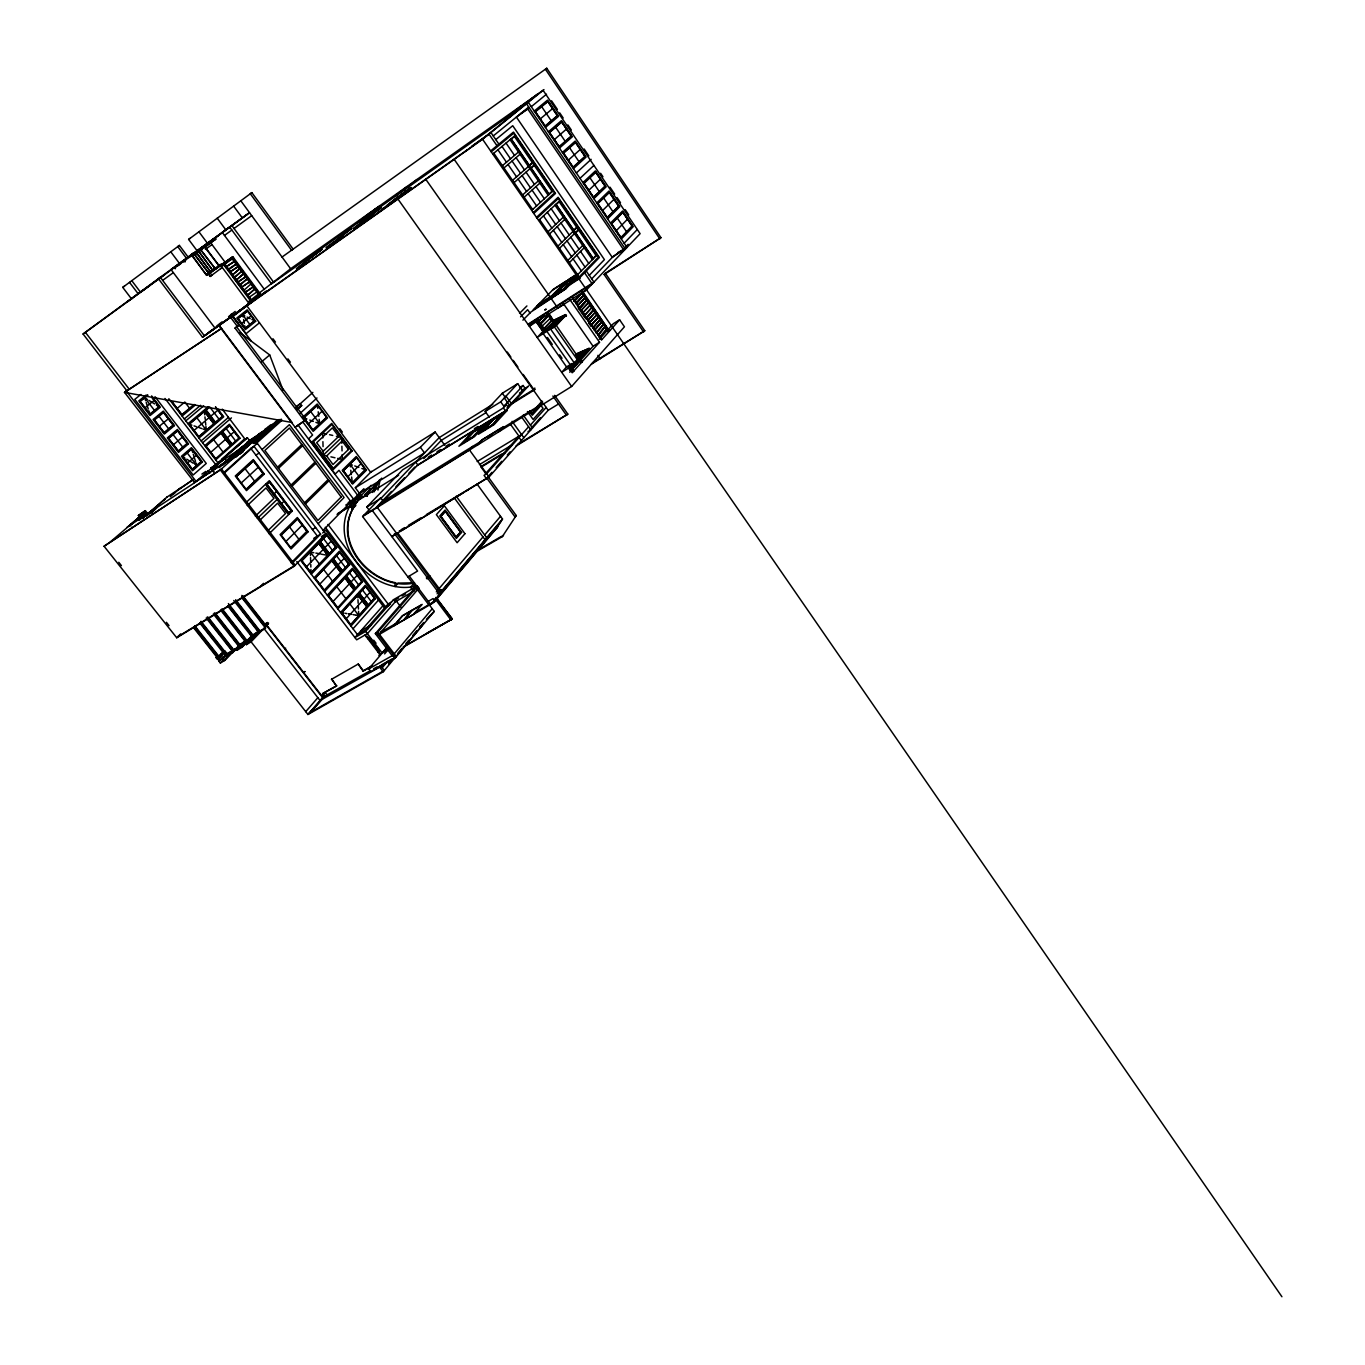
<?xml version="1.0" encoding="UTF-8"?>
<svg xmlns="http://www.w3.org/2000/svg" width="1365" height="1365" viewBox="0 0 1365 1365"><rect width="100%" height="100%" fill="white"/><g stroke="black" fill="none" stroke-linecap="round" stroke-linejoin="round"><path stroke-width="1.5" d="M377.951 490.052L379.948 480.719M414.226 582.974C375.426 591.608 332.002 546.239 352.853 508.531M395.44 582.701C363.755 577.054 335.602 539.004 353.313 508.104M322.976 694.819L322.652 695.877L323.266 694.478M374.129 491.861L379.624 479.644M351.795 510.186L355.583 500.528M372.56 492.458L375.273 485.531M366.963 496.007L369.949 488.465M367.048 496.297L369.898 489.114M337.053 514.4L354.917 503.378L352.221 501.484L349.901 505.477L352.597 507.371L361.981 496.126M337.667 513.581L349.884 506.04L352.835 508.582L357.715 500.494L398.648 475.225M364.319 489.438L354.013 499.965L349.781 506.142L352.835 508.565L354.934 504.965M349.884 506.04C327.737 546.051 374.266 596.607 416.325 586.012M415.335 612.424L435.026 601.18L441.27 591.369L397.522 532.742L391.823 536.582L489.062 476.982L548.201 410.285L558.524 404.006M392.659 656.326L375.358 633.616L415.165 587.786L417.553 586.387L418.901 588.196L378.412 634.981L434.087 602.289L440.468 592.342L502.508 519.024L477.068 484.08M478.842 549.327L485.002 539.721L454.494 498.14M496.399 528.545L502.508 519.024M473.467 553.337L502.303 536.633L516.226 515.526L488.124 476.812M582.104 291.701L609.268 330.876L607.22 328.743L599.9 337.565M417.229 585.943L393.461 599.713L365.666 631.398L382.2 653.084L386.141 648.221M403.648 646.959L452.225 618.942L436.049 597.324M502.303 536.633L503.514 535.199M516.226 515.526L515.032 516.96L486.827 478.142M388.615 663.8L391.311 660.609M397.915 653.153L401.941 648.375M408.715 640.304L405.985 643.546L408.425 642.181M412.793 635.442L416.871 630.579M419.601 627.354L423.679 622.491M426.409 619.249L434.241 611.401L428.627 603.91M251.092 641.823L307.944 714.492L383.207 671.785L422.382 625.102L420.01 626.45M387.592 646.754L368.755 668.884L370.905 671.529L395.236 657.896L434.241 611.401M382.234 667.724L387.626 661.343M368.755 668.884L393.086 655.217L432.244 608.722M394.468 533.561L438.728 592.837L441.407 589.68M438.882 594.799L483.466 542.093M485.138 540.113L501.006 521.379M431.476 603.825L436.442 597.955M443.028 590.175L446.969 585.517M449.631 582.377L454.972 576.047M457.65 572.89L475.037 552.33M479.371 547.194L488.653 536.24M383.207 671.785L379.368 666.785L380.494 665.455L384.316 670.454L310.947 712.086M435.742 599.73L480.344 546.973M482.033 544.976L497.901 526.207M434.087 602.289L497.611 527.112M436.305 591.881L482.971 536.974M484.66 534.995L500.528 516.311M384.589 653.92L388.684 649.092M437.107 593.86L439.786 590.687M413.544 614.131L422.177 604.388L402.402 615.717L393.393 626.194M378.89 655.507L379.794 654.432L365.001 635.049M404.518 619.3L412.23 610.292M378.088 652.18L379.112 650.968L368.806 637.455L367.765 638.649M363.346 670.744L358.21 664.055L363.056 671.085L371.826 665.984M403.904 619.642L411.599 610.65M394.912 624.778L402.658 615.769L421.222 605.139M336.49 686.015L331.661 679.053L336.49 686.015L322.891 693.471L324.938 696.099L307.944 714.492L322.891 697.242L369.864 670.915M591.25 364.267L644.775 330.722L605.343 273.256L660.967 237.681L546.751 68.25L282.026 257.047M417.553 586.387L377.013 633.138L395.577 657.503L379.368 666.785M515.833 446.167L567.823 414.107L554.582 395.355M305.726 711.643L317.857 697.686M324.904 692.516L327.242 694.802M366.383 636.858L366.963 636.175L380.374 653.767M366.417 628.702L388.121 603.995L391.601 601.965M382.882 605.838L354.934 637.574L365.666 631.398M429.105 605.224L362.612 516.533L571.645 386.466L624.436 326.798L619.608 319.802L613.26 323.744L599.286 339.322M353.023 628.787L378.514 600.071M426.324 514.605L486.384 478.586L491.963 472.307M496.143 467.598L501.723 461.302M507.302 455.023L510.083 451.883M540.472 417.724L529.961 429.548L532.486 428.013L523.29 415.148M350.942 626.074L367.868 607.084L357.664 593.656L340.567 612.493M528.579 426.767L486.708 473.74L484.046 475.344L486.384 478.586M530.422 425.112L546.171 407.435M374.249 598.279L368.328 604.917L359.507 593.28L365.462 586.711M485.428 473.774L518.99 436.169L510.681 424.583M539.67 406.975L532.299 415.216L529.927 411.906M582.19 292.537C565.4 309.428 579.289 297.928 581.507 292.98L608.193 331.558L602.528 322.362M568.642 365.922L572.686 371.672L569.171 366.281M579.204 360.036L580.927 362.493L582.377 361.401L578.862 356.333M609.2 330.978L582.94 291.888M304.822 671.546L304.071 671.802M569.785 299.413L599.508 342.24L572.191 372.764L568.147 366.997M619.608 319.802L601.521 339.987L573.061 298.952M581.626 362.066L555.896 324.904L550.197 328.504L574.682 363.482L576.286 361.708L570.604 365.223L546.188 330.364L551.852 326.764M578.538 359.848L586.694 350.088L578.811 358.449M580.927 362.493L581.951 361.862L580.261 359.387L578.402 360.053L588.059 349.508L572.788 367.322M346.232 618.772L362.322 600.89M363.926 599.099L369.864 592.495M536.479 407.35L542.093 401.105M578.675 360.445L588.059 349.508M599.235 337.428L606.828 328.982L608.483 331.388M574.682 363.482L580.381 359.951L571.73 369.198L579.903 359.609M599.491 337.82L607.084 329.375M573.061 367.714L580.176 359.985M532.026 413.783L538.578 406.48M542.639 401.89L539.26 405.644L501.74 428.61M571.56 369.676L570.502 370.853L568.574 368.089M538.851 406.599L532.094 414.141L529.688 410.763M569.734 372.236L593.058 346.249L599.508 342.24M577.344 357.272L581.524 352.818M570.604 365.223L572.225 363.431L566.56 366.929L561.697 372.304L578.777 361.742L554.224 326.644L537.179 337.445L542.195 332.207L566.56 366.929M577.634 357.135L582.889 352.238M597.87 335.363L605.224 326.559M578.351 357.323L584.237 351.658M598.211 335.142L605.565 326.337L597.955 334.766M578.658 357.152L583.964 351.266M579.954 356.231L583.708 351.368M574.955 361.964L585.602 351.078M578.265 359.439L586.694 350.088M596.198 332.941L603.91 323.932L596.539 332.736M576.098 354.32L576.815 355.361L576.968 353.603L575.501 354.729L576.815 354.456M576.968 356.094L579.937 353.518M577.071 356.896L581.012 352.545M577.361 356.743L581.251 352.426M595.925 332.565L603.825 324.529M337.786 608.875L354.934 590.072L344.68 576.559L327.344 595.208M594.253 330.142L602.238 321.526L594.594 329.921M594.526 330.535L601.897 321.748M593.178 327.89L600.498 319.717M592.837 328.112L600.583 319.12L592.581 327.719M498.669 431.647L502.559 427.399L492.765 433.405L487.902 438.387M499.351 431.238L503.566 426.614L482.033 439.803L477.204 445.058M590.891 325.297L598.911 316.714L591.233 325.075M591.164 325.689L598.57 316.936M589.202 322.874L597.239 314.308L589.561 322.652M333.06 601.521L349.355 583.828M350.976 582.053L356.999 575.518M477.887 444.632L482.357 439.769L492.082 433.814M534.841 388.052L533.698 389.298L523.17 374.454M525.235 388.325L507.183 407.845L511.295 403.392L506.006 396.14L517.693 383.667L522.846 390.902L519.434 393.018M587.786 320.826L595.567 311.903L587.53 320.451M285.37 648.494L285.677 648.153M492.407 424.805L502.03 414.397L493.328 419.755L483.329 430.436L492.526 424.788L503.327 413.39L492.901 419.823L482.34 431.204L492.85 424.737M379.845 504.709L469.424 449.904L472.614 446.44M528.545 385.885L504.999 411.394L417.298 465.499M593.229 309.906C591.182 313.882 577.668 328.01 593.57 309.701M440.468 592.342L377.286 507.388L417.809 464.953L415.711 462.121L503.378 407.913L506.381 404.671L508.48 407.606M489.387 417.298L485.189 411.479L500.716 401.839L506.006 396.14M482.852 426.17L472.785 436.868L463.827 442.448L473.928 431.715L482.528 426.426M500.716 401.839L503.873 406.224L523.102 385.493L525.15 388.377M585.841 318.011L593.911 309.48M352.579 569.7L346.539 576.201L355.412 587.906M643.632 332.036L604.149 274.519L660.967 237.681M324.563 591.557L341.933 572.959L331.627 559.377L314.052 577.839M584.152 315.588L592.239 307.074L584.425 315.963M582.463 313.148L590.567 304.651L582.804 312.926M348.502 564.308L342.427 570.792L333.504 559.036L339.629 552.603M580.773 310.725L588.895 302.228L581.115 310.503M587.223 299.805C569.973 317.226 584.817 304.566 586.54 300.249M579.357 308.661L586.882 300.027L579.084 308.285M319.802 584.186L336.319 566.68M337.974 564.922L344.065 558.456M485.189 411.479L502.337 393.239L517.693 383.667M577.395 305.845L585.551 297.382L577.736 305.624M324.358 696.594L322.601 697.583L266.755 625.818L265.987 626.262L265.305 626.979L267.062 625.494L322.891 697.242M559.565 318.83L549.105 329.665L560.657 318.318M561.971 317.175L551.341 328.248M551.221 329.016L550.709 328.061L551.221 329.016L563.062 316.663M576.32 303.576L583.793 295.574M556.749 324.938L564.666 315.929L553.115 327.805L563.318 316.544M575.979 303.781L583.862 294.959L575.706 303.405M555.094 325.979L564.666 315.929M604.149 274.519L605.343 273.256M556.408 325.16L564.939 316.322M244.437 641.175L237.271 650.047L241.844 647.351L250.87 637.916L245.563 641.055M542.946 332.309L555.299 320.297M257.576 631.586L257.285 633.531M391.499 491.417L375.494 508.155L363.772 515.339M395.867 486.844L404.603 477.716M408.971 473.143L414.789 467.052M543.219 332.702L555.06 320.4M241.844 647.351L256.876 632.456L257.576 633.36L252.252 636.517L249.641 633.155M265.936 623.515L267.301 622.559L268.257 623.788L266.806 624.624L265.936 623.515L267.199 624.419M545.096 331.507L549.481 326.918M625.204 247.406L628.139 244.335M245.888 643.956L246.417 644.638L259.367 631.074L265.629 628.207L242.1 597.989M267.301 622.559L267.847 624.01M423.867 458.606L441.253 440.4L485.872 412.725M545.454 331.286L556.63 319.666L546.99 330.313M574.273 301.341L581.848 292.758M257.576 633.36L258.582 632.302L233.756 600.498M547.28 330.245L557.961 319.052M623.788 250L527.811 109.046L529.176 107.92L516.397 117.083L612.288 257.388L624.999 248.72L617.782 252.576M266.806 624.624L268.171 623.686M548.559 329.443L553.951 323.795M264.929 627.32L251.024 641.908L246.417 644.638M267.728 624.095L268.598 623.191M425.761 179.293L529.33 326.269L586.575 289.841L640.117 233.671L543.082 90.295L290.626 268.769L258.139 293.885M223.143 656.872L218.946 661.24L220.345 663.015L224.867 660.353L236.145 648.597M224.099 651.566L223.348 652.026L226.163 655.575L231.436 652.453L230.736 651.566L228.177 655.439L236.52 648.784M368.994 509.896L366.827 506.995L381.04 498.276L439.223 437.602L492.765 404.33M543.56 328.897L552.228 320.007L543.833 329.306M591.693 278.87L613.516 256.108L627.013 247.423L528.289 102.273L271.533 283.835L229.644 227.034L189.07 256.876M237.271 650.047L246.314 640.612L221.625 609.08M311.032 572.737L327.702 555.333L318.71 543.509L301.904 560.776L311.032 572.737L310.93 569.495M335.517 547.177L329.375 553.593L320.4 541.786L326.593 535.404M543.952 330.705L545.471 330.176L544.908 329.375L542.297 332.429L547.843 328.624M553.132 320.57L565.656 314.632L566.39 315.69L565.519 316.39L564.786 315.332M241.315 646.669L252.32 635.169L256.876 632.456M566.39 315.69L553.678 321.918L552.944 320.86L565.656 314.632M311.254 574.17L328.863 555.743L318.506 542.11L300.692 560.367L357.494 634.64L368.226 628.48M373.191 509.572L372.304 510.493L417.588 571.048L407.862 576.883M541.803 326.389L550.419 318.13M220.345 663.015L223.178 660.08M228.177 655.439L233.261 650.15L207.207 617.014M624.146 243.209L637.301 229.508M231.436 652.453L232.46 651.395L206.2 618.021M235.428 648.597L234.422 649.655L235.155 649.211M223.348 661.24L231.743 652.504M232.715 652.76L239.267 644.707L243.806 642.011L244.506 642.915L243.431 642.232M362.612 516.533L380.443 497.952M213.35 613.96L239.523 647.283L233.21 651.48L226.112 642.471M225.123 651.856L217.53 659.466L216.131 657.674L224.389 651.651M306.477 566.765L323.215 549.43M324.887 547.689L331.064 541.308M548.747 315.008C530.388 333.111 545.915 320.212 548.048 315.469M217.53 659.466L224.56 652.18M589.271 275.338L604.422 259.623L512.728 125.717L495.785 139.605M366.827 506.995L402.692 469.799L416.632 461.165M218.946 661.24L226.863 653.408M621.28 238.994L633.206 226.675L622.577 210.978L610.496 223.126M194.513 626.433L217.956 656.121L216.131 657.674M420.369 447.293L424.515 452.941L359.439 493.26L355.327 487.766L420.369 447.293L435.145 432.022L444.734 445.178M541.427 322.447L548.389 315.247L541.717 322.84M221.761 654.381L223.877 650.986M220.26 655.268L224.764 650.73L227.563 654.296L226.539 655.354L225.839 654.466M578.828 278.648L599.389 257.49L558.131 197.294L536.496 217.359M538.271 321.372L544.208 315.4M538.561 321.765L544.481 315.793M177.808 636.704L295.232 565.212L221.454 468.929L104.064 546.239L176.733 637.779L294.192 566.27L325.791 533.869L256.927 442.84L281.975 420.232M564.274 289.431L577.634 275.747M565.025 288.851L565.963 288.322M352.597 507.371L355.395 504.487M364.916 494.727L370.802 488.687M578.009 276.31L566.799 287.81L547.177 300.419L566.287 280.968L553.354 289.295L533.203 309.736L565.946 288.697L531.053 311.92L522.914 320.161M381.739 478.125L362.8 497.543L361.23 495.461L371.144 485.326M352.835 508.582L355.856 505.477M364.626 496.468L377.542 483.193M578.265 277.829L598.518 257.012L558.353 198.42L537.076 218.195M322.686 532.981L325.518 530.081L384.555 608.039L389.486 605.19M353.876 502.081L355.719 500.187M356.623 499.146L361.213 494.574M356.947 499.129L361.06 494.915M357.101 499.368L359.968 496.433M595.908 255.562L593.144 258.394L575.655 232.92L578.487 230.156M576.747 275.645L597.034 254.863M578.163 274.945L562.482 289.926M616.298 230.651L627.49 219.236M549.668 298.816L566.168 281.992L577.395 274.757M291.223 562.841L317.414 536.121L250.785 448.368L253.975 446.27L320.621 534.142L293.031 562.329M323.164 530.268L363.824 488.772M550.351 298.389L566.543 281.873M355.327 487.766L371.536 471.369M260.544 586.336L263.496 583.333M520.56 316.834L527.641 309.701L529.961 313.012M318.181 523.699L344.065 497.525L289.38 424.669L262.029 449.58M356.47 457.855L343.434 470.737L352.358 482.698L365.291 469.696L361.862 468.485M290.882 547.467L306.92 531.309L297.553 518.99L281.361 535.029M569.341 262.643L584.203 247.73M519.553 313.353L526.907 305.948M286.121 541.257L302.245 525.167M567.823 260.442L582.701 245.563M347.904 476.726L360.889 463.776M607.613 218.895L619.727 206.78L609.046 190.998L596.744 202.924M176.733 637.779L180.658 633.889M305.419 503.975L328.982 480.77M304.531 502.798L328.112 479.61M602.596 210.517L613.994 199.29M559.462 248.328L574.494 233.603M575.365 232.75L578.402 229.781M269.144 533.715L288.629 514.622L265.527 484.251L247.133 501.535M576.627 227.443L573.795 230.19L556.169 204.511L559.053 201.815M557.944 246.127L572.993 231.419M573.88 230.566L576.917 227.614M268.547 530.081L285.524 513.496L277.624 503.122L260.51 519.604M281.599 503.6L284.039 501.228M593.843 198.659L606.179 186.783L595.43 170.898L582.923 182.603M291.086 485.036L314.974 462.121M257.405 518.376L277.112 499.471M327.515 456.081L323.3 455.142L341.591 437.585L336.387 436.305M291.974 486.23L315.861 463.281M549.549 233.961L564.752 219.407M255.357 516.124L273.973 498.327L266.038 487.902L247.287 505.579M274.16 493.84L276.634 491.485M588.81 190.247L600.412 179.242M548.013 231.743L563.25 217.223M277.556 467.171L301.784 444.529M278.46 468.366L302.655 445.707M326.389 417.417L312.926 429.941L303.849 417.792L317.431 405.371L317.789 408.374M538.612 220.43L559.855 200.621M580.006 178.32L593.911 165.404M246.263 489.148L263.018 473.57L253.481 461.029L236.572 476.47M241.434 482.8L258.258 467.308M533.8 213.452L555.504 193.455L513.445 132.098L490.632 150.952M308.388 423.884L321.918 411.394M295.164 427.33L306.101 419.789L236.623 326.815L238.977 325.177L231.436 315.076M533.22 212.616L554.6 192.943L513.667 133.224L491.212 151.805M576.354 172.946L591.147 159.33M551.904 191.407L549.003 194.069L531.173 168.1L534.142 165.489M531.685 210.381L553.098 190.759M573.419 168.629L586.08 157.077L575.228 141.056L562.414 152.436M302.655 417.315L317.209 404.006L327.549 417.895L313.148 431.34L303.815 418.867M299.856 413.561L316.987 397.983M297.041 409.807L301.716 405.576L300.317 403.699L297.007 405.9M253.924 443.523L267.301 431.476L243.96 446.85M268.052 430.606L275.952 423.696L252.696 439.018M254.624 443.454L279.808 420.778L251.911 439.172L223.109 464.97M224.184 472.341L250.785 448.368M295.642 407.93L312.841 392.403M224.491 472.887L257.217 443.352M251.297 441.646L257.968 435.674M104.064 546.239L220.345 469.935L253.958 439.786L256.876 443.642M524.16 197.191L539.84 183.132M239.199 453.282L249.863 443.727M268.001 427.211L270.389 425.078M236.026 456.61L248.413 445.485M251.518 442.704L254.607 439.922M256.347 438.319L263.308 432.108L244.983 445.928M235.65 457.224L255.784 439.155M257.576 437.534L274.979 424.413M244.284 449.938L239.728 454.033L243.072 451.832M251.877 443.113L263.087 434.65L253.992 442.823M262.967 433.951L269.588 427.996M568.352 160.149L580.244 149.468M218.724 467.512L242.458 446.287M219.236 467.615L249.488 440.537L247.372 437.738L211.456 469.202M227.034 462.138L244.147 446.816M231.06 459.015L251.382 442.362M127.184 527.078L194.001 483.142L247.372 437.738M522.607 194.956L538.322 180.914M221.693 459.288L244.727 438.796M215.67 459.886L231.504 445.843L220.789 431.784L204.801 445.673M142.114 518.427L144.912 515.953M142.506 518.478L146.601 514.537M149.826 512.148L167.076 496.945M146.72 515.714L151.071 511.602M147.011 515.526L154.347 509.964M151.123 512.506L155.576 508.633M151.344 512.984L156.804 507.831M170.284 496.724L174.754 492.782M177.825 490.257L193.301 479.388M128.685 526.088L141.09 515.509L130.17 525.115L130.904 526.037M131.671 524.126L144.656 512.694L110.446 541.786M559.462 148.102L572.327 136.773L561.425 120.666L548.372 131.808M143.274 517.693L143.103 516.277L143.82 517.198M139.128 520.389L143.325 516.687M142.028 518.171L144.809 515.714M210.79 452.31L225.617 439.291M227.443 437.67L234.2 431.732M145.373 510.664L138.326 515.561L145.373 510.664L148.068 514.093M514.093 182.603L529.944 168.731M530.866 167.929L534.073 165.114M222.785 431.562L229.576 425.641L238.824 437.807M187.585 462.991L196.389 455.347M532.248 162.725L529.279 165.319L511.295 139.128L514.332 136.602M512.54 180.351L528.426 166.496M529.347 165.694L532.555 162.913M202.617 442.823L231.436 417.878M554.361 139.588L566.458 129.095M173.662 493.823L180.897 487.561M182.774 456.746L191.612 449.119L201.15 461.541L192.397 469.236L182.774 456.746L184.958 458.094M201.15 440.929L228.45 417.349M215.636 422.16L222.478 416.291L215.516 407.128M198.966 438.063L215.039 424.242L204.221 410.063L187.995 423.747M194.035 430.453L209.101 417.622M210.961 416.035L217.837 410.183M503.975 167.946L520.014 154.262M545.42 127.44L558.507 116.349L547.519 100.14L534.261 111.06M173.492 444.7L182.398 437.124M502.405 165.677L518.495 152.027M208.214 406.702L205.023 409.381L215.824 423.56L223.706 416.786L217.752 408.954M261.653 361.742L269.707 354.951L239.899 332.616M208.845 407.35L205.978 409.756L215.687 422.519L222.785 416.427L215.551 406.889M189.274 424.242L204.409 411.462L213.793 423.764L198.778 436.646L189.274 424.242L191.868 425.129M206.286 409.892L209.749 406.975L219.065 419.226M185.794 420.864L203.709 405.832M184.309 418.919L200.621 405.269M182.125 416.035L195.161 405.149M540.284 118.892L552.586 108.62M492.782 154.074L515.202 135.459M194.137 404.467L181.92 414.636L172.348 402.129M194.376 404.654L181.972 414.977L172.024 402.01M159.296 426.29L168.322 418.816M177.143 408.391L184.838 402.044L189.581 408.254M582.138 353.074L589.868 349.406L589.134 348.365L576.968 353.603M576.269 354.235L589.134 348.365M147.778 395.304L140.134 401.412L149.928 414.124L159.023 406.719L151.737 397.249M493.26 135.92L528.733 107.033M531.275 106.675L546.546 94.202M259.469 322.788L246.007 333.725L233.091 316.424L247.765 304.822M514.264 112.135L526.839 101.983M520.321 107.869L534.227 96.71M523.597 105.583L538.441 93.588M488.039 134.555L523.665 105.736M158.374 278.665L202.515 337.223L482.579 139.281L543.97 89.595M145.031 407.777L154.177 400.406M247.372 311.203L238.056 318.608L245.222 328.214L254.47 320.741L251.86 319.444M504.06 119.386L537.708 94.014M506.842 117.424L520.867 106.197M465.277 151.481L490.905 132.524L498.89 144.127M376.365 213.947L397.13 197.413M381.313 210.312L405.934 191.339M398.307 196.714L387.182 205.364L388.394 204.904M304.617 421.154L235.036 328.095L236.623 326.815M235.036 328.095L238.977 325.177M389.008 204.887L397.761 197.891M241.639 323.42L250.921 315.98M368.942 216.318L353.262 228.74L366.383 219.458M407.094 186.596L395.168 196.048L405.524 188.711M146.174 395.014L138.803 400.901L150.099 415.557L160.336 407.231L151.617 395.901M366.025 219.68L381.603 207.326L368.584 216.523M405.149 188.95L417.025 179.549M147.693 394.98L139.793 401.293L149.962 414.482L159.347 406.838L151.788 397.01M140.936 394.468L134.794 399.348L193.148 475.003L206.251 463.452L155.013 396.72M369.454 213.213L357.306 222.785L379.163 206.303M378.173 207.036L366.332 216.25M336.012 240.854L351.795 228.382L341.557 235.599M312.397 256.245L296.324 268.905L306.442 261.756M249.949 302.586L249.044 301.358L250.955 299.925L224.594 264.383L223.775 264.981M232.937 258.156L259.094 293.492L251.279 299.669L224.901 264.145M236.247 313.319L260.579 294.243L232.767 256.671L206.678 275.355L191.237 254.658L193.54 253.003L194.7 254.555M546.751 68.25L545.437 69.291L659.841 238.909M256.364 298.304L246.963 305.743L266.465 291.137L202.515 337.223M256.978 291.905L248.754 297.553M216.881 325.894L221.881 321.952M228.552 316.697L235.207 311.442M562.158 287.196L558.507 290.062L559.377 290.028M563.54 286.104L567.089 283.323M568.796 281.975L572.771 278.852M574.546 277.453L575.996 276.31M247.287 295.574L255.255 288.561L247.696 295.284M195.843 481.504L239.421 452.822L194.598 482.613L124.539 392.386L126.297 391.004L196.014 481.35M245 292.502L253.736 286.513L245.41 292.195M251.126 283.835L243.96 290.25M241.264 287.452L250.034 281.514L241.673 287.162M246.724 305.095L255.443 298.355M237.288 312.551L246.024 305.811M237.51 282.401L246.246 276.395L237.919 282.111M234.063 277.76L242.134 270.833L234.473 277.47M232.152 275.184L240.24 268.274L232.562 274.894M229.849 272.096L238.704 266.209L230.276 271.789M228.33 270.031L236.725 263.701L228.347 269.212M191.629 255.187L201.252 247.969L202.037 249.027L192.397 256.228L200.45 250.256M193.932 253.515L203.777 246.127M198.983 251.314L206.507 245.734L205.723 244.676L204.221 245.802L218.861 265.51L220.379 264.435L220.976 265.219L215.704 268.922M226.027 266.926L234.831 261.142L226.436 266.636M205.774 244.693L195.076 252.696L195.843 253.719L199.239 251.194M205.006 246.86L206.507 245.734M221.454 266.038L230.395 259.418M251.177 301.716L222.87 263.582L208.521 274.228L210.176 276.447L222.239 267.455L248.976 303.44M317.567 252.713L320.758 250.324M327.412 246.929L330.637 244.506M331.968 243.516L334.51 241.622M336.012 240.496L338.776 238.431M340.158 237.408L343.263 235.087L326.03 247.935L336.353 240.667M392.83 201.15L396.601 198.334M398.716 196.765L403.409 193.25M405.388 191.765L410.131 188.233M206.166 246.024L205.262 245.069M204.972 247.116L215.824 239.029L215.039 237.988L203.436 246.656L204.204 247.679M216.489 268.461L215.909 267.676L206.098 274.587L192.107 255.238M193.898 253.89L208.504 272.881L194.069 253.429M198.096 250.733L212.496 270.082L198.386 250.529M218.861 265.51L204.119 246.28L191.817 255.443M232.767 256.671L221.864 264.793L222.649 265.817L233.534 257.712L230.378 259.998M220.601 265.97L230.105 259.026M308.371 259.572L305.265 261.892L322.123 249.317L312.073 256.415M309.77 258.531L312.295 256.654M313.267 255.92L316.015 253.873M131.62 299.037L122.748 287.367L179.395 245.41L188.319 257.354L141.26 291.752M197.328 251.092L188.626 239.421L251.86 192.619L293.083 249.078L291.564 250.256L250.273 193.728L251.86 192.619M366.537 215.67L364.609 217.189M368.601 214.134L372.423 211.302M374.71 209.596L377.832 207.292M126.86 390.765L83.077 334.015L160.302 277.283L204.358 335.773L246.229 306.289M127.201 301.938L143.427 290.011M193.54 253.003L171.017 269.536L214.663 327.651M173.338 267.847L175.471 268.683M175.863 266.806L249.522 212.684L222.239 232.391L264.418 289.465M214.902 239.694L215.824 239.029L204.716 247.065M195.997 253.276L199.307 250.887M162.64 280.388L173.338 272.625M205.398 249.368L212.002 244.574M224.474 235.428L231.879 230.054M234.029 228.484L251.706 215.67M206.098 274.587L208.657 272.727M208.214 273.085L211.08 271.021M212.496 270.082L220.379 264.435M206.678 275.355L209.613 273.239M219.782 265.817L222.87 263.582M208.521 274.228L210.176 273.034L211.831 275.235L210.176 276.447M224.542 263.036L224.031 263.411M220.584 268.649L222.239 267.455M157.879 279.057L247.167 214.424M127.474 301.409L128.72 300.505M143.223 290.199L164.534 274.757M188.933 257.029L219.134 235.036M83.077 334.015L150.235 285.2M173.73 268.376L184.497 260.579L185.248 261.602M190.639 256.364L199.648 249.829M177.638 265.919L180.965 263.513M183.268 261.773L186.596 259.367M188.865 257.661L197.55 251.365M239.762 284.603L247.765 278.443L240.155 285.114M179.395 245.41L177.723 246.604L186.664 258.548M188.626 239.421L190.247 238.278M122.748 287.367L124.471 286.155M514.588 111.282L526.617 102.767M259.094 293.492L258.275 294.072L231.35 257.712M249.044 301.358L250.768 302.006M361.418 222.29L373.583 213.674M396.84 197.584L411.172 187.466L388.65 204.801M260.579 294.243L259.76 294.823L232.715 258.309M471.744 146.243L488.977 134.094L496.979 145.714M467.308 149.826L260.186 296.12M207.992 332.906L240.189 310.213M124.539 392.386L221.522 328.385L124.539 392.386L292.093 422.502L219.253 325.365M520.543 113.705L529.176 107.92M275.372 421.785L278.699 419.584M264.912 429.241L279.654 419.533M281.19 419.26L258.497 434.189M296.751 408.852L301.716 405.576M247.202 442.038L281.429 419.465M296.922 409.091L300.249 406.906M462.701 493.14L401.873 530.422L399.314 530.814M249.624 441.953L259.674 435.333M261.227 434.309L271.362 427.62M218.4 462.667L221.693 460.5M166.718 497.252L193.676 479.422M201.918 474.064L205.842 471.403M213.981 471.744L211.063 467.956L214.817 465.482M250.768 441.885L253.958 439.786M211.063 467.956L268.325 430.555M163.783 499.846L165.506 498.72L149.826 512.165M139.793 516.004L144.246 513.069L146.43 515.833M142.54 516.772L156.173 507.678M231.316 459.561L234.644 457.377M296.666 425.965L306.101 419.789M255.92 455.125L259.111 453.043M568.045 279.825L575.092 275.286M552.518 290.131L576.03 274.979M538.544 304.31L551.614 295.898M571.184 283.323L579.903 277.709M536.855 306.033L549.924 297.621M569.512 285.029L579.989 278.306M620.171 252.474L625.409 249.095L526.481 103.74M528.204 324.119L593.929 282.111L586.268 270.987M528.238 324.648L592.222 283.92L584.544 272.778M583.35 291.888L586.558 289.858M553.678 321.918L552.91 322.413L546.58 313.353M564.342 303.986L557.824 308.081L454.136 159.296M594.884 312.329L595.925 311.681M595.157 312.704L596.181 312.056M596.556 314.735L597.58 314.087M596.829 315.127L597.853 314.479M598.228 317.141L599.252 316.509M598.484 317.533L599.508 316.885M599.883 319.564L600.924 318.915M600.156 319.939L601.18 319.291M601.556 321.969L602.579 321.321M601.811 322.345L602.852 321.696M603.211 324.358L604.251 323.727M603.484 324.751L604.507 324.102M435.145 432.022L370.632 472.273L246.724 305.641M604.883 326.764L605.906 326.133M605.139 327.139L606.162 326.508M606.538 329.17L607.562 328.521M608.193 331.558L609.626 330.484M519.536 387.694L523.102 385.493M577.088 354.849L576.115 354.9M577.003 355.275L576.542 354.064M521.584 390.578L527.726 386.773M348.194 502.542L353.62 499.198L352.255 503.088L357.835 497.372L360.514 499.249M503.787 406.292L506.381 404.671M353.143 499.88L360.087 495.597M345.755 505.084L351.044 501.825L219.475 326.389M354.115 499.863L361.23 495.461M513.803 401.839L533.63 389.588M509.537 405.269L504.316 397.966M512.114 403.682L535.234 389.383M428.098 457.241L431.664 455.04M437.005 451.747L440.554 449.546M445.911 446.253L449.46 444.052M474.406 428.644L477.955 426.46M312.414 529.535L315.622 527.538M417.809 464.953L505.477 410.865L503.378 407.913M572.686 371.672L573.931 370.836M592.444 362.919L644.775 330.722M313.796 538.339L320.621 534.142M321.372 536.582L325.791 533.869M480.19 441.816L383.207 501.194L381.04 498.276M477.17 461.541L521.601 434.582M527.999 431.613L530.814 429.89L521.618 416.99M479.422 464.646L511.994 444.922M501.74 454.05L480.787 466.711L485.684 473.433M517.437 444.546L567.823 414.107M481.35 467.001L504.948 452.736M401.105 529.722L404.705 527.572M408.306 525.406L420.915 517.847M466.745 490.632L468.144 489.796M267.062 625.494L266.294 625.938L242.765 595.703M221.232 653.716L223.126 652.589L199.682 622.867M217.956 656.121L217.206 656.565L193.762 626.893M258.582 632.302L253.259 635.459L228.365 603.586M263.854 629.265L260.305 631.381L235.633 599.73M243.755 642.898L240.223 644.997L215.261 613.158M250.802 638.803L247.27 640.902L222.529 609.302M225.464 654.688L230.736 651.566M232.511 650.593L236.281 648.358M232.46 651.395L227.187 654.518L200.996 621.28M227.648 654.773L222.904 658.561M232.187 652.078L236.742 649.382M223.28 658.339L219.509 660.575L193.421 627.525M478.057 548.764L480.514 547.348L486.674 537.742L456.217 496.212M476.504 550.846L501.706 536.24M395.082 599.952L398.58 597.938M402.061 595.925L405.542 593.894M390.492 604.047L385.561 606.896L325.279 527.282M414.738 590.601L395.133 601.931L393.461 599.713M416.513 589.578L418.901 588.196M426.307 577.941L429.941 575.842M360.752 630.937L371.468 624.795M438.728 592.837L441.27 591.369M303.866 672.28L304.924 671.682M428.252 601.351L433.08 598.587L435.026 601.18M375.358 633.616L377.815 632.217L396.345 656.565L393.905 657.947M380.937 632.063L395.475 623.771M393.956 625.528L413.834 614.182M331.371 679.395L358.21 664.055M382.2 653.084L389.11 649.194M427.091 633.087L452.225 618.942L435.947 597.734M403.272 646.788L452.225 618.942M336.78 685.674L322.601 693.625L324.648 696.252L309.94 713.247M363.056 671.085L371.536 666.308M373.566 668.833L377.269 666.751M382.166 664.516L392.216 658.886M321.816 699.528L320.058 700.518L263.889 628.412M322.055 699.392L380.374 666.734M581.166 353.143L589.868 349.406M426.853 578.828L429.685 577.804M560.81 289.977L561.715 289.943M351.641 614.369L348.587 613.875L350.361 614.182M341.881 612.714L343.792 613.056M345.123 613.277L346.949 613.585M353.074 614.642L355.548 615.052M356.282 615.188L358.79 615.615L358.568 611.298M310.486 555.64L310.367 552.091L313.848 552.723M315.861 553.081L319.734 553.781M320.877 554.105L323.727 554.617M324.529 554.77L327.702 555.333M330.91 456.848L334.971 457.77M337.701 458.384L342.325 459.442L342.171 454.63M326.542 434.002L322.669 433.097L322.805 437.909M329.562 434.701L332.719 435.435M194.035 425.88L196.372 426.699M199.034 427.62L201.713 428.559M202.975 429.002L206.32 430.163L205.944 426.46M350.327 466.915L349.986 464.254L352.409 465.124M354.729 465.943L358.824 467.41M303.849 417.792L306.886 418.953M309.77 420.045L313.319 421.393M315.878 422.365L319.564 423.764M243.106 316.987L242.731 314.888L244.813 315.929M247.116 317.089L250.273 318.659M186.749 459.186L188.933 460.534M190.946 461.779L193.352 463.264M194.734 464.117L196.782 465.38L196.031 462.974M145.663 400.696L144.741 397.744L147.318 399.365M148.87 400.337L151.106 401.737M152.59 402.675L154.586 403.921M156.344 405.03L159.023 406.719M393.086 655.217L395.236 657.896M118.772 562.295L121.417 565.639M166.393 622.304L169.038 625.631M218.093 659.124L219.509 660.916M200.706 621.86L226.215 654.245M202.549 625.631L212.957 638.82M222.751 657.674L224.867 660.353M194.82 625.835L218.229 655.49M214.339 612.953L239.267 644.707M223.416 625.938L226.061 629.282M228.689 632.643L231.316 635.988M233.944 639.349L239.216 646.054M208.128 617.202L234.234 650.423M210.773 622.952L219.731 634.333M144.263 511.653L146.311 514.724M221.318 610.121L223.877 613.38M231.521 623.157L234.08 626.399M236.623 629.657L243.004 637.796M220.635 610.087L245.512 641.857M236.043 601.163L259.367 631.074M242.407 610.752L259.299 632.422M228.774 605.036L252.32 635.169M229.951 607.988L245.7 628.122M227.784 606.043L252.576 637.745M241.844 595.413L266.073 626.535M241.759 596.727L245.683 601.76M260.067 620.256L263.991 625.307M207.838 470.84L209.783 473.365M144.741 397.744L154.484 410.404M158.971 416.24L168.663 428.832M173.133 434.633L182.774 447.157M187.21 452.924L196.782 465.38M85.381 332.309L129.18 389.127M215.482 458.452L206.064 446.167L220.976 433.183L230.258 445.382M168.833 398.734L217.496 462.24M220.345 469.935L294.192 566.27M164.994 398.444L215.363 464.134M210.739 468.263L213.64 472.051M369.659 637.728L378.941 649.894M196.884 417.809L206.32 430.163M213.554 439.632L222.922 451.883M224.372 458.231L226.539 461.063M337.565 607.442L328.521 595.601L344.901 577.975L353.791 589.68M296.768 561.595L356.657 639.827L367.39 633.667L396.14 600.788L400.918 607.135M226.198 428.593L235.463 440.776M310.367 552.091L319.427 563.984M323.607 569.461L332.616 581.285M336.763 586.728L345.737 598.501M349.867 603.91L358.79 615.615M245.086 468.707L254.692 481.299M289.499 526.958L298.952 539.346M373.72 640.185L376.04 643.256M131.774 280.678L140.646 292.383M129.521 282.35L138.377 294.055M323.505 538.595L332.446 550.385M336.575 555.811L345.464 567.55M349.559 572.942L358.415 584.612M362.493 589.987L371.297 601.59M222.222 409.142L245.086 439.257M327.992 524.467L388.121 603.995M412.52 589.868L410.558 587.257L414.448 582.804L398.153 583.111L395.099 586.575L394.997 583.196M184.087 260.886L184.855 261.909M302.586 421.631L312.602 435.026L308.695 438.677L335.193 474.047L338.998 470.311L357.579 495.154M434.957 598.621L451.15 620.256M170.744 251.774L179.668 263.701M298.287 425.351L353.62 499.198M409.278 576.064L430.18 603.944M196.287 252.098L210.347 271.584L195.997 252.32M242.731 314.888L249.863 324.461M195.451 252.423L196.219 253.446M310.674 411.548L319.871 423.884M349.986 464.254L358.858 476.163M231.18 314.189L251.365 341.216M229.781 316.271L237.391 326.44M224.082 264.742L226.59 268.12M232.869 276.583L242.919 290.114M198.932 231.794L207.634 243.499M222.7 264.196L223.468 265.219M272.949 338.742L275.457 342.086M287.913 358.858L290.404 362.22M339.817 428.695L342.359 432.108M209.766 241.554L225.703 263.053M217.24 218.212L225.959 230.02M231.811 225.481L273.614 282.197M240.786 200.757L290.626 268.769M233.62 206.081L242.356 217.973M469.424 449.904L489.062 476.982M502.337 393.239L505.408 397.556M512.114 421.324L523.853 437.738M519.058 437.431L521.328 440.605M527.453 411.53L533.118 419.482L543.048 408.357L540.677 405.013M543.85 404.159L548.201 410.285M397.88 198.966L543.219 403.869M552.893 396.021L566.629 415.472M507.319 352.068L510.851 357.05M513.206 360.377L517.915 367.031M571.645 386.466L529.33 326.269L535.285 320.161L543.782 332.292M538.237 319.871L544.737 329.545M569.717 364.779L573.795 370.99M537.008 320.417L544.157 330.603M536.957 320.741L543.645 330.262M547.433 337.496L552.296 344.424M559.599 354.815L562.022 358.278M536.001 321.611L542.024 330.228M549.344 314.069L553.729 321.031M547.723 312.824L553.217 320.69M550.931 318.506L553.337 321.952M579.169 358.927L581.354 362.032M579.494 359.848L581.217 362.322M563.353 303.525L593.058 346.249M597.904 355.344L600.242 358.739M588.281 349.065L589.015 350.123M572.037 296.7L601.504 339.561L573.078 298.56M578.06 307.637L585.158 317.874M588.725 322.993L591.079 326.406M497.918 149.809L506.483 162.23M508.036 164.483L516.55 176.853M518.103 179.088L526.583 191.407M528.118 193.642L536.582 205.893M543.475 215.892L551.87 228.074M553.388 230.276L561.749 242.407M563.267 244.608L571.594 256.671M573.095 258.872L581.388 270.884M493.806 153.221L532.657 209.493M539.585 219.526L577.668 274.706M482.579 139.281L1281.923 1296.75M581.917 292.554L600.105 318.847M506.04 143.069L514.52 155.405M516.055 157.64L524.501 169.925M526.037 172.161L534.449 184.377M535.967 186.596L544.345 198.778M551.17 208.708L559.479 220.806M560.998 223.007L569.273 235.053M570.775 237.237L579.033 249.232M580.517 251.416L588.742 263.36M501.996 146.43L510.51 158.801M512.063 161.053L520.543 173.372M522.078 175.607L530.524 187.875M532.06 190.11L540.472 202.327M547.331 212.292L555.692 224.423M557.21 226.624L565.519 238.721M567.038 240.905L575.33 252.952M576.832 255.136L585.073 267.113M514.264 136.227L552.211 191.578M558.968 201.44L596.198 255.733M510.988 138.957L549.071 194.444M555.862 204.341L593.229 258.77M510.049 139.742L548.184 195.263M554.975 205.16L592.376 259.64M541.666 106.658L551.255 120.785M555.674 127.286L565.212 141.329M569.41 147.522L579.067 161.752M589.953 177.791L599.337 191.629M603.654 197.993L612.987 211.746M617.099 217.803L626.569 231.743M551.545 100.805L557.381 109.422M559.701 112.851L563.199 118.021M567.857 124.915L571.355 130.067M584.152 149.007L588.81 155.883M600.6 173.287L602.938 176.75M609.967 187.142L614.659 194.069M616.997 197.533L620.512 202.72M625.204 209.647L628.719 214.851M269.707 354.951L283.101 390.271M191.612 449.119L192.704 452.395M148.819 410.814L149.928 414.124M193.267 454.204L193.949 456.337M194.649 458.555L195.519 461.353M146.209 402.47L147.011 405.03M147.556 406.753L148.256 409.039M243.618 319.547L244.318 323.437M244.796 325.86L245.222 328.214M350.754 470.225L351.317 474.559M351.624 477.016L352.358 482.698M318.216 411.786L318.779 416.325M319.154 419.328L319.7 423.645M204.392 411.667L204.733 414.841M204.938 416.888L205.177 419.209M205.484 422.126L205.791 425.061M357.749 595.208L357.886 597.836M357.971 599.73L358.159 603.245M358.261 605.395L358.449 609.012M341.591 437.585L341.796 443.267M341.881 446.236L342.052 450.911M310.538 557.568L310.708 562.38M310.776 564.462L310.862 567.072M322.908 441.68L323.061 446.628M323.164 450.399L323.3 455.142M413.697 582.616L413.731 583.623M464.936 533.698L457.121 542.724L436.373 514.622L444.376 505.767L464.936 533.698M460.756 532.094L456.183 537.332L440.656 516.294L445.297 511.107L460.756 532.094M461.592 532.418L456.371 538.407L439.803 515.953L445.109 510.032L461.592 532.418M460.466 531.975L456.115 536.974L440.929 516.397L445.365 511.466L460.466 531.975M375.375 598.672L368.55 606.316L358.364 592.888L365.24 585.312L375.375 598.672M366.741 606.708L350.72 624.641L341.728 612.885L357.886 595.055L366.741 606.708M367.014 606.794L350.788 624.999L341.438 612.783L357.835 594.713L367.014 606.794M374.522 598.382L368.396 605.258L359.217 593.178L365.411 586.353L374.522 598.382M362.544 581.729L355.634 589.305L345.379 575.808L352.358 568.301L362.544 581.729M354.081 589.765L337.616 607.8L328.231 595.515L344.85 577.617L354.081 589.765M361.691 581.439L355.463 588.247L346.249 576.098L352.528 569.341L361.691 581.439M507.234 410.37L494.164 424.549L478.398 434.258L491.605 420.028L507.234 410.37M483.824 425.419L473.211 436.817L462.837 443.198L473.518 431.784L483.824 425.419M487.714 422.416L474.474 436.663L458.896 446.236L472.273 431.954L487.714 422.416M349.645 564.718L342.649 572.208L332.343 558.626L339.407 551.204L349.645 564.718M340.789 572.549L324.341 590.141L315.247 578.248L331.849 560.793L340.789 572.549M341.079 572.652L324.392 590.499L314.957 578.146L331.797 560.435L341.079 572.652M348.775 564.41L342.478 571.15L333.214 558.933L339.578 552.245L348.775 564.41M327.992 555.436L311.101 573.095L301.597 560.674L318.659 543.151L327.992 555.436M335.807 547.28L329.426 553.951L320.11 541.683L326.542 535.063L335.807 547.28M336.677 547.587L329.579 555.009L319.222 541.359L326.389 534.022L336.677 547.587M632.37 226.198L621.041 237.885L611.332 223.621L622.815 212.07L632.37 226.198M632.097 226.027L620.973 237.527L611.622 223.775L622.884 212.428L632.097 226.027M573.419 280.269L574.443 279.603L573.419 280.269M544.908 309.889L545.949 309.224L544.908 309.889M576.337 275.952L563.08 289.534L554.412 295.096L567.755 281.48L576.337 275.952M307.227 531.429L290.933 547.843L281.053 534.926L297.502 518.632L307.227 531.429M308.132 531.753L291.086 548.952L280.115 534.585L297.331 517.54L308.132 531.753M365.581 469.816L352.426 483.039L343.144 470.635L356.419 457.514L365.581 469.816M366.434 470.157L352.579 484.08L342.274 470.294L356.265 456.473L366.434 470.157M341.165 496.996L317.909 520.457L264.878 450.433L289.397 428.047L341.165 496.996M618.618 206.132L607.288 217.41L597.887 203.59L609.353 192.448L618.618 206.132M618.908 206.303L607.374 217.786L597.614 203.419L609.285 192.09L618.908 206.303M291.103 510.527L288.68 512.916L267.045 484.473L269.536 482.135L291.103 510.527M291.428 510.646L288.732 513.274L266.721 484.37L269.468 481.777L291.428 510.646M352.17 450.996L333.367 469.406L312.466 441.492L331.678 423.44L352.17 450.996M292.349 510.971L288.885 514.366L265.783 484.012L269.315 480.685L292.349 510.971M351.317 450.655L333.214 468.366L313.353 441.85L331.832 424.464L351.317 450.655M348.45 449.495L333.026 464.527L326.61 455.961L342.137 440.997L348.45 449.495M605.07 186.118L593.536 197.191L584.083 183.285L595.737 172.348L605.07 186.118M605.343 186.288L593.621 197.567L583.793 183.115L595.669 171.99L605.343 186.288M338.708 436.408L323.13 451.303L316.68 442.704L332.36 427.876L338.708 436.408M264.281 474.047L246.468 490.615L235.292 475.993L253.276 459.578L264.281 474.047M326.679 417.536L312.977 430.299L303.542 417.673L317.38 405.03L326.679 417.536M263.326 473.689L246.314 489.506L236.247 476.351L253.429 460.67L263.326 473.689M584.937 156.395L573.112 167.161L563.574 153.136L575.535 142.506L584.937 156.395M585.227 156.566L573.198 167.537L563.284 152.965L575.45 142.148L585.227 156.566M223.348 459.408L213.196 468.656L223.348 459.408M230.566 445.502L215.534 458.811L205.757 446.048L220.925 432.841L230.566 445.502M239.114 437.926L232.135 444.103L222.478 431.442L229.542 425.3L239.114 437.926M240.035 438.267L232.272 445.161L221.557 431.067L229.388 424.259L240.035 438.267M202.43 462.018L192.584 470.686L181.477 456.268L191.424 447.686L202.43 462.018M571.184 136.073L559.155 146.635L549.549 132.524L561.715 122.116L571.184 136.073M571.474 136.261L559.24 147.011L549.259 132.337L561.646 121.741L571.474 136.261M201.474 461.66L192.448 469.594L182.449 456.627L191.561 448.761L201.474 461.66M214.1 423.884L198.829 437.005L188.95 424.106L204.375 411.104L214.1 423.884M187.193 443.369L178.32 450.962L168.646 438.404L177.587 430.879L187.193 443.369M187.5 443.489L178.371 451.32L168.305 438.284L177.535 430.521L187.5 443.489M188.472 443.864L178.508 452.412L167.332 437.909L177.399 429.446L188.472 443.864M557.329 115.65L545.113 125.99L535.455 111.776L547.826 101.59L557.329 115.65M557.637 115.82L545.181 126.348L535.148 111.606L547.74 101.232L557.637 115.82M174.447 425.59L164.346 434.036L153.102 419.465L163.305 411.104L174.447 425.59M173.15 425.095L164.158 432.603L154.433 419.959L163.493 412.537L173.15 425.095M173.474 425.215L164.209 432.961L154.091 419.84L163.442 412.179L173.474 425.215M255.682 321.287L245.41 329.579L236.81 318.062L247.167 309.838L255.682 321.287M254.777 320.877L245.256 328.555L237.749 318.472L247.321 310.862L254.777 320.877M244.028 273.392L235.974 280.337L244.028 273.392M214.953 268.342L200.228 249.147L214.953 268.342"/></g></svg>
